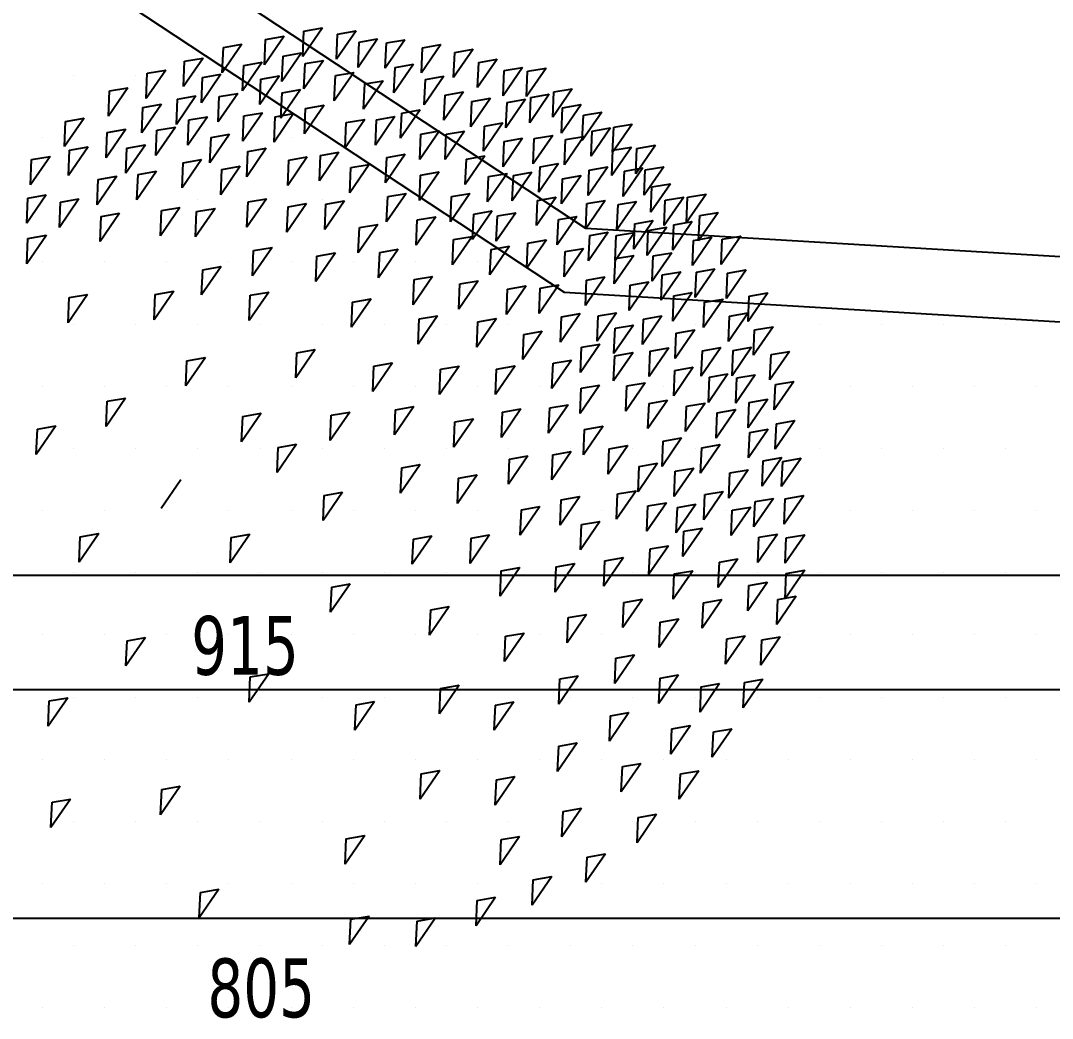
# Model space of a CAD drawing. Header units: millimetres. Extents: x 43168.9 to 43194.6, y -25545.1 to -25543.4.
# Drawn here: x 43171.6236 to 43171.6869, y -25543.7591 to -25543.6979 of the extents above; entities that cross this region are included whole.
import ezdxf

# ---------------------------------------------------------------- set-up
doc = ezdxf.new("R2010")
doc.units = ezdxf.units.MM
doc.header["$LTSCALE"] = 200
doc.layers.add('agac_sgh', color=7, linetype='Continuous', true_color=0x244700)
doc.layers.add('cim_sgh', color=7, linetype='Continuous', true_color=0x248f00)
for name, color, linetype in [('olcuaks_sgh', 41, 'Continuous'), ('olcudis_sgh', 185, 'Continuous'), ('vaziyet-01_sgh', 33, 'Continuous')]:
    doc.layers.add(name, color=color, linetype=linetype)
doc.styles.add('dim', font='VERDANA.TTF', dxfattribs={"width": 0.7})

msp = doc.modelspace()

# ---------------------------------------------------------------- linework, layer by layer
at = {"layer": 'agac_sgh', "color": 0}
for p, q in [((43171.642145, -25543.69837), (43171.640946, -25543.700115)), ((43171.640946, -25543.700115), (43171.641014, -25543.698566)), ((43171.641014, -25543.698566), (43171.642145, -25543.69837)), ((43171.644208, -25543.698544), (43171.643009, -25543.700289)), ((43171.643009, -25543.700289), (43171.643076, -25543.69874)), ((43171.643076, -25543.69874), (43171.644208, -25543.698544)), ((43171.637203, -25543.69937), (43171.636004, -25543.701116)), ((43171.636071, -25543.699566), (43171.637203, -25543.69937)), ((43171.639794, -25543.698873), (43171.638595, -25543.700619)), ((43171.638595, -25543.700619), (43171.638662, -25543.699069)), ((43171.638662, -25543.699069), (43171.639794, -25543.698873)), ((43171.645529, -25543.69904), (43171.644329, -25543.700785)), ((43171.644329, -25543.700785), (43171.644397, -25543.699236)), ((43171.644397, -25543.699236), (43171.645529, -25543.69904)), ((43171.647201, -25543.699088), (43171.646002, -25543.700834)), ((43171.646002, -25543.700834), (43171.646069, -25543.699284)), ((43171.646069, -25543.699284), (43171.647201, -25543.699088)), ((43171.649415, -25543.699381), (43171.648216, -25543.701127)), ((43171.648283, -25543.699577), (43171.649415, -25543.699381)), ((43171.636004, -25543.701116), (43171.636071, -25543.699566)), ((43171.640863, -25543.699896), (43171.639664, -25543.701641)), ((43171.639731, -25543.700092), (43171.640863, -25543.699896)), ((43171.648216, -25543.701127), (43171.648283, -25543.699577)), ((43171.651389, -25543.699667), (43171.65019, -25543.701413)), ((43171.65019, -25543.701413), (43171.650257, -25543.699863)), ((43171.650257, -25543.699863), (43171.651389, -25543.699667)), ((43171.634826, -25543.700217), (43171.633627, -25543.701962)), ((43171.633627, -25543.701962), (43171.633694, -25543.700413)), ((43171.633694, -25543.700413), (43171.634826, -25543.700217)), ((43171.638452, -25543.700474), (43171.637253, -25543.70222)), ((43171.637253, -25543.70222), (43171.63732, -25543.70067)), ((43171.63732, -25543.70067), (43171.638452, -25543.700474)), ((43171.639664, -25543.701641), (43171.639731, -25543.700092)), ((43171.642213, -25543.700355), (43171.641013, -25543.7021)), ((43171.641013, -25543.7021), (43171.641081, -25543.700551)), ((43171.641081, -25543.700551), (43171.642213, -25543.700355)), ((43171.647729, -25543.700591), (43171.64653, -25543.702336)), ((43171.646598, -25543.700787), (43171.647729, -25543.700591)), ((43171.652861, -25543.700282), (43171.651662, -25543.702027)), ((43171.651662, -25543.702027), (43171.651729, -25543.700478)), ((43171.651729, -25543.700478), (43171.652861, -25543.700282)), ((43171.632537, -25543.700951), (43171.631338, -25543.702697)), ((43171.631338, -25543.702697), (43171.631405, -25543.701147)), ((43171.631405, -25543.701147), (43171.632537, -25543.700951)), ((43171.635924, -25543.701202), (43171.634725, -25543.702947)), ((43171.634792, -25543.701398), (43171.635924, -25543.701202)), ((43171.644074, -25543.701095), (43171.642875, -25543.70284)), ((43171.642875, -25543.70284), (43171.642942, -25543.701291)), ((43171.642942, -25543.701291), (43171.644074, -25543.701095)), ((43171.64653, -25543.702336), (43171.646598, -25543.700787)), ((43171.65442, -25543.700785), (43171.653221, -25543.70253)), ((43171.653221, -25543.70253), (43171.653288, -25543.700981)), ((43171.653288, -25543.700981), (43171.65442, -25543.700785)), ((43171.655854, -25543.700826), (43171.654655, -25543.702572)), ((43171.654655, -25543.702572), (43171.654722, -25543.701022)), ((43171.654722, -25543.701022), (43171.655854, -25543.700826)), ((43171.634725, -25543.702947), (43171.634792, -25543.701398)), ((43171.639509, -25543.701306), (43171.638309, -25543.703051)), ((43171.638309, -25543.703051), (43171.638377, -25543.701502)), ((43171.638377, -25543.701502), (43171.639509, -25543.701306)), ((43171.645872, -25543.701605), (43171.644673, -25543.70335)), ((43171.644673, -25543.70335), (43171.64474, -25543.701801)), ((43171.64474, -25543.701801), (43171.645872, -25543.701605)), ((43171.649591, -25543.701331), (43171.648392, -25543.703077)), ((43171.648392, -25543.703077), (43171.648459, -25543.701527)), ((43171.648459, -25543.701527), (43171.649591, -25543.701331)), ((43171.630223, -25543.702028), (43171.629024, -25543.703773)), ((43171.629024, -25543.703773), (43171.629091, -25543.702224)), ((43171.629091, -25543.702224), (43171.630223, -25543.702028)), ((43171.63439, -25543.70253), (43171.633191, -25543.704276)), ((43171.633258, -25543.702726), (43171.63439, -25543.70253)), ((43171.636956, -25543.702376), (43171.635756, -25543.704121)), ((43171.635824, -25543.702572), (43171.636956, -25543.702376)), ((43171.640804, -25543.702144), (43171.639605, -25543.70389)), ((43171.639605, -25543.70389), (43171.639672, -25543.70234)), ((43171.639672, -25543.70234), (43171.640804, -25543.702144)), ((43171.650798, -25543.702281), (43171.649599, -25543.704027)), ((43171.649599, -25543.704027), (43171.649666, -25543.702477)), ((43171.649666, -25543.702477), (43171.650798, -25543.702281)), ((43171.656055, -25543.702434), (43171.654856, -25543.704179)), ((43171.654923, -25543.70263), (43171.656055, -25543.702434)), ((43171.657464, -25543.702093), (43171.656265, -25543.703839)), ((43171.656265, -25543.703839), (43171.656332, -25543.702289)), ((43171.656332, -25543.702289), (43171.657464, -25543.702093)), ((43171.632277, -25543.703041), (43171.631078, -25543.704786)), ((43171.631145, -25543.703237), (43171.632277, -25543.703041)), ((43171.633191, -25543.704276), (43171.633258, -25543.702726)), ((43171.635756, -25543.704121), (43171.635824, -25543.702572)), ((43171.64225, -25543.703101), (43171.641051, -25543.704847)), ((43171.641118, -25543.703297), (43171.64225, -25543.703101)), ((43171.652446, -25543.702672), (43171.651247, -25543.704418)), ((43171.651247, -25543.704418), (43171.651314, -25543.702868)), ((43171.651314, -25543.702868), (43171.652446, -25543.702672)), ((43171.654596, -25543.702735), (43171.653397, -25543.70448)), ((43171.653397, -25543.70448), (43171.653464, -25543.702931)), ((43171.653464, -25543.702931), (43171.654596, -25543.702735)), ((43171.654856, -25543.704179), (43171.654923, -25543.70263)), ((43171.658005, -25543.703062), (43171.656806, -25543.704808)), ((43171.656873, -25543.703258), (43171.658005, -25543.703062)), ((43171.631078, -25543.704786), (43171.631145, -25543.703237)), ((43171.635094, -25543.703809), (43171.633895, -25543.705555)), ((43171.633962, -25543.704005), (43171.635094, -25543.703809)), ((43171.638465, -25543.703564), (43171.637266, -25543.705309)), ((43171.637266, -25543.705309), (43171.637333, -25543.70376)), ((43171.637333, -25543.70376), (43171.638465, -25543.703564)), ((43171.640376, -25543.703619), (43171.639177, -25543.705364)), ((43171.639177, -25543.705364), (43171.639245, -25543.703815)), ((43171.639245, -25543.703815), (43171.640376, -25543.703619)), ((43171.641051, -25543.704847), (43171.641118, -25543.703297)), ((43171.646589, -25543.703799), (43171.64539, -25543.705545)), ((43171.645457, -25543.703995), (43171.646589, -25543.703799)), ((43171.648136, -25543.703386), (43171.646937, -25543.705132)), ((43171.646937, -25543.705132), (43171.647004, -25543.703582)), ((43171.647004, -25543.703582), (43171.648136, -25543.703386)), ((43171.656806, -25543.704808), (43171.656873, -25543.703258)), ((43171.659275, -25543.703519), (43171.658076, -25543.705264)), ((43171.658076, -25543.705264), (43171.658143, -25543.703715)), ((43171.658143, -25543.703715), (43171.659275, -25543.703519)), ((43171.627531, -25543.703895), (43171.626332, -25543.70564)), ((43171.626332, -25543.70564), (43171.6264, -25543.704091)), ((43171.6264, -25543.704091), (43171.627531, -25543.703895)), ((43171.633132, -25543.704439), (43171.631933, -25543.706184)), ((43171.632, -25543.704635), (43171.633132, -25543.704439)), ((43171.633895, -25543.705555), (43171.633962, -25543.704005)), ((43171.64474, -25543.703974), (43171.643541, -25543.70572)), ((43171.643541, -25543.70572), (43171.643609, -25543.70417)), ((43171.643609, -25543.70417), (43171.64474, -25543.703974)), ((43171.64539, -25543.705545), (43171.645457, -25543.703995)), ((43171.653213, -25543.704182), (43171.652014, -25543.705927)), ((43171.652014, -25543.705927), (43171.652081, -25543.704378)), ((43171.652081, -25543.704378), (43171.653213, -25543.704182)), ((43171.661136, -25543.704259), (43171.659937, -25543.706005)), ((43171.659937, -25543.706005), (43171.660004, -25543.704455)), ((43171.660004, -25543.704455), (43171.661136, -25543.704259)), ((43171.630089, -25543.704579), (43171.62889, -25543.706325)), ((43171.62889, -25543.706325), (43171.628957, -25543.704775)), ((43171.628957, -25543.704775), (43171.630089, -25543.704579)), ((43171.631933, -25543.706184), (43171.632, -25543.704635)), ((43171.636453, -25543.704878), (43171.635253, -25543.706624)), ((43171.635253, -25543.706624), (43171.635321, -25543.705074)), ((43171.635321, -25543.705074), (43171.636453, -25543.704878)), ((43171.649318, -25543.704679), (43171.648119, -25543.706425)), ((43171.648119, -25543.706425), (43171.648186, -25543.704875)), ((43171.648186, -25543.704875), (43171.649318, -25543.704679)), ((43171.650861, -25543.704686), (43171.649662, -25543.706431)), ((43171.649662, -25543.706431), (43171.649729, -25543.704882)), ((43171.649729, -25543.704882), (43171.650861, -25543.704686)), ((43171.656269, -25543.704957), (43171.65507, -25543.706702)), ((43171.655137, -25543.705153), (43171.656269, -25543.704957)), ((43171.658181, -25543.705012), (43171.656982, -25543.706758)), ((43171.657049, -25543.705208), (43171.658181, -25543.705012)), ((43171.659816, -25543.704488), (43171.658617, -25543.706233)), ((43171.658617, -25543.706233), (43171.658684, -25543.704684)), ((43171.658684, -25543.704684), (43171.659816, -25543.704488)), ((43171.627775, -25543.705656), (43171.626576, -25543.707402)), ((43171.626643, -25543.705852), (43171.627775, -25543.705656)), ((43171.631296, -25543.70553), (43171.630097, -25543.707275)), ((43171.630097, -25543.707275), (43171.630164, -25543.705726)), ((43171.630164, -25543.705726), (43171.631296, -25543.70553)), ((43171.65442, -25543.705132), (43171.653221, -25543.706878)), ((43171.653221, -25543.706878), (43171.653288, -25543.705328)), ((43171.653288, -25543.705328), (43171.65442, -25543.705132)), ((43171.65507, -25543.706702), (43171.655137, -25543.705153)), ((43171.656982, -25543.706758), (43171.657049, -25543.705208)), ((43171.661086, -25543.705669), (43171.659887, -25543.707414)), ((43171.659954, -25543.705865), (43171.661086, -25543.705669)), ((43171.662557, -25543.705559), (43171.661358, -25543.707304)), ((43171.661426, -25543.705755), (43171.662557, -25543.705559)), ((43171.625444, -25543.706237), (43171.624245, -25543.707982)), ((43171.624312, -25543.706433), (43171.625444, -25543.706237)), ((43171.626576, -25543.707402), (43171.626643, -25543.705852)), ((43171.638704, -25543.705744), (43171.637505, -25543.70749)), ((43171.637505, -25543.70749), (43171.637572, -25543.70594)), ((43171.637572, -25543.70594), (43171.638704, -25543.705744)), ((43171.641219, -25543.706275), (43171.64002, -25543.70802)), ((43171.640087, -25543.706471), (43171.641219, -25543.706275)), ((43171.643156, -25543.705988), (43171.641957, -25543.707733)), ((43171.641957, -25543.707733), (43171.642024, -25543.706184)), ((43171.642024, -25543.706184), (43171.643156, -25543.705988)), ((43171.647218, -25543.706106), (43171.646019, -25543.707851)), ((43171.646019, -25543.707851), (43171.646086, -25543.706302)), ((43171.646086, -25543.706302), (43171.647218, -25543.706106)), ((43171.652106, -25543.706209), (43171.650907, -25543.707955)), ((43171.650974, -25543.706405), (43171.652106, -25543.706209)), ((43171.659887, -25543.707414), (43171.659954, -25543.705865)), ((43171.661358, -25543.707304), (43171.661426, -25543.705755)), ((43171.624245, -25543.707982), (43171.624312, -25543.706433)), ((43171.634742, -25543.70643), (43171.633543, -25543.708176)), ((43171.633543, -25543.708176), (43171.63361, -25543.706626)), ((43171.63361, -25543.706626), (43171.634742, -25543.70643)), ((43171.637107, -25543.706842), (43171.635907, -25543.708587)), ((43171.635975, -25543.707038), (43171.637107, -25543.706842)), ((43171.64002, -25543.70802), (43171.640087, -25543.706471)), ((43171.645017, -25543.706728), (43171.643818, -25543.708474)), ((43171.643818, -25543.708474), (43171.643885, -25543.706924)), ((43171.643885, -25543.706924), (43171.645017, -25543.706728)), ((43171.650907, -25543.707955), (43171.650974, -25543.706405)), ((43171.656621, -25543.706683), (43171.655422, -25543.708429)), ((43171.655422, -25543.708429), (43171.655489, -25543.706879)), ((43171.655489, -25543.706879), (43171.656621, -25543.706683)), ((43171.65964, -25543.706885), (43171.658441, -25543.708631)), ((43171.658508, -25543.707081), (43171.65964, -25543.706885)), ((43171.66179, -25543.706948), (43171.660591, -25543.708693)), ((43171.660658, -25543.707144), (43171.66179, -25543.706948)), ((43171.663073, -25543.70687), (43171.661874, -25543.708616)), ((43171.661941, -25543.707066), (43171.663073, -25543.70687)), ((43171.629531, -25543.707461), (43171.628332, -25543.709207)), ((43171.628399, -25543.707657), (43171.629531, -25543.707461)), ((43171.631975, -25543.707151), (43171.630776, -25543.708896)), ((43171.630776, -25543.708896), (43171.630843, -25543.707347)), ((43171.630843, -25543.707347), (43171.631975, -25543.707151)), ((43171.635907, -25543.708587), (43171.635975, -25543.707038)), ((43171.649293, -25543.707195), (43171.648094, -25543.708941)), ((43171.648094, -25543.708941), (43171.648161, -25543.707391)), ((43171.648161, -25543.707391), (43171.649293, -25543.707195)), ((43171.653465, -25543.707278), (43171.652265, -25543.709024)), ((43171.652265, -25543.709024), (43171.652333, -25543.707474)), ((43171.652333, -25543.707474), (43171.653465, -25543.707278)), ((43171.654986, -25543.707208), (43171.653787, -25543.708953)), ((43171.653787, -25543.708953), (43171.653854, -25543.707404)), ((43171.653854, -25543.707404), (43171.654986, -25543.707208)), ((43171.658005, -25543.70741), (43171.656806, -25543.709155)), ((43171.656806, -25543.709155), (43171.656873, -25543.707606)), ((43171.656873, -25543.707606), (43171.658005, -25543.70741)), ((43171.658441, -25543.708631), (43171.658508, -25543.707081)), ((43171.660591, -25543.708693), (43171.660658, -25543.707144)), ((43171.661874, -25543.708616), (43171.661941, -25543.707066)), ((43171.628332, -25543.709207), (43171.628399, -25543.707657)), ((43171.663476, -25543.707912), (43171.662276, -25543.709657)), ((43171.662276, -25543.709657), (43171.662344, -25543.708108)), ((43171.662344, -25543.708108), (43171.663476, -25543.707912)), ((43171.625217, -25543.708595), (43171.624018, -25543.71034)), ((43171.624018, -25543.71034), (43171.624086, -25543.708791)), ((43171.624086, -25543.708791), (43171.625217, -25543.708595)), ((43171.627221, -25543.708844), (43171.626022, -25543.710589)), ((43171.626089, -25543.70904), (43171.627221, -25543.708844)), ((43171.638716, -25543.708834), (43171.637517, -25543.710579)), ((43171.637584, -25543.70903), (43171.638716, -25543.708834)), ((43171.647281, -25543.70851), (43171.646082, -25543.710255)), ((43171.646082, -25543.710255), (43171.646149, -25543.708706)), ((43171.646149, -25543.708706), (43171.647281, -25543.70851)), ((43171.651192, -25543.708509), (43171.649993, -25543.710254)), ((43171.649993, -25543.710254), (43171.65006, -25543.708705)), ((43171.65006, -25543.708705), (43171.651192, -25543.708509)), ((43171.65647, -25543.708738), (43171.655271, -25543.710484)), ((43171.655338, -25543.708934), (43171.65647, -25543.708738)), ((43171.664293, -25543.708736), (43171.663094, -25543.710482)), ((43171.663161, -25543.708932), (43171.664293, -25543.708736)), ((43171.665664, -25543.708547), (43171.664465, -25543.710293)), ((43171.664465, -25543.710293), (43171.664532, -25543.708743)), ((43171.664532, -25543.708743), (43171.665664, -25543.708547)), ((43171.626022, -25543.710589), (43171.626089, -25543.70904)), ((43171.633409, -25543.709366), (43171.63221, -25543.711112)), ((43171.632277, -25543.709562), (43171.633409, -25543.709366)), ((43171.63556, -25543.709429), (43171.634361, -25543.711174)), ((43171.634428, -25543.709625), (43171.63556, -25543.709429)), ((43171.637517, -25543.710579), (43171.637584, -25543.70903)), ((43171.641169, -25543.709134), (43171.63997, -25543.710879)), ((43171.63997, -25543.710879), (43171.640037, -25543.70933)), ((43171.640037, -25543.70933), (43171.641169, -25543.709134)), ((43171.643495, -25543.708972), (43171.642296, -25543.710718)), ((43171.642296, -25543.710718), (43171.642364, -25543.709168)), ((43171.642364, -25543.709168), (43171.643495, -25543.708972)), ((43171.655271, -25543.710484), (43171.655338, -25543.708934)), ((43171.659489, -25543.70894), (43171.65829, -25543.710686)), ((43171.65829, -25543.710686), (43171.658357, -25543.709136)), ((43171.658357, -25543.709136), (43171.659489, -25543.70894)), ((43171.6614, -25543.708996), (43171.660201, -25543.710741)), ((43171.660201, -25543.710741), (43171.660269, -25543.709192)), ((43171.660269, -25543.709192), (43171.6614, -25543.708996)), ((43171.663094, -25543.710482), (43171.663161, -25543.708932)), ((43171.629712, -25543.709717), (43171.628512, -25543.711462)), ((43171.628512, -25543.711462), (43171.62858, -25543.709913)), ((43171.62858, -25543.709913), (43171.629712, -25543.709717)), ((43171.63221, -25543.711112), (43171.632277, -25543.709562)), ((43171.634361, -25543.711174), (43171.634428, -25543.709625)), ((43171.649092, -25543.709935), (43171.647893, -25543.711681)), ((43171.647893, -25543.711681), (43171.64796, -25543.710131)), ((43171.64796, -25543.710131), (43171.649092, -25543.709935)), ((43171.652551, -25543.709578), (43171.651352, -25543.711323)), ((43171.651352, -25543.711323), (43171.651419, -25543.709774)), ((43171.651419, -25543.709774), (43171.652551, -25543.709578)), ((43171.654005, -25543.709696), (43171.652806, -25543.711442)), ((43171.652806, -25543.711442), (43171.652873, -25543.709892)), ((43171.652873, -25543.709892), (43171.654005, -25543.709696)), ((43171.657741, -25543.709919), (43171.656542, -25543.711665)), ((43171.656542, -25543.711665), (43171.656609, -25543.710115)), ((43171.656609, -25543.710115), (43171.657741, -25543.709919)), ((43171.666406, -25543.709675), (43171.665207, -25543.71142)), ((43171.665207, -25543.71142), (43171.665274, -25543.709871)), ((43171.665274, -25543.709871), (43171.666406, -25543.709675)), ((43171.645546, -25543.710405), (43171.644346, -25543.71215)), ((43171.644346, -25543.71215), (43171.644414, -25543.710601)), ((43171.644414, -25543.710601), (43171.645546, -25543.710405)), ((43171.662432, -25543.71017), (43171.661233, -25543.711915)), ((43171.661233, -25543.711915), (43171.6613, -25543.710366)), ((43171.6613, -25543.710366), (43171.662432, -25543.71017)), ((43171.663253, -25543.710575), (43171.662054, -25543.71232)), ((43171.662054, -25543.71232), (43171.662121, -25543.710771)), ((43171.662121, -25543.710771), (43171.663253, -25543.710575)), ((43171.664821, -25543.710239), (43171.663622, -25543.711984)), ((43171.663622, -25543.711984), (43171.663689, -25543.710435)), ((43171.663689, -25543.710435), (43171.664821, -25543.710239)), ((43171.625222, -25543.711074), (43171.624023, -25543.712819)), ((43171.624023, -25543.712819), (43171.62409, -25543.71127)), ((43171.62409, -25543.71127), (43171.625222, -25543.711074)), ((43171.651318, -25543.711144), (43171.650119, -25543.712889)), ((43171.650119, -25543.712889), (43171.650186, -25543.71134)), ((43171.650186, -25543.71134), (43171.651318, -25543.711144)), ((43171.655879, -25543.711352), (43171.65468, -25543.713098)), ((43171.654747, -25543.711548), (43171.655879, -25543.711352)), ((43171.659665, -25543.71089), (43171.658466, -25543.712636)), ((43171.658466, -25543.712636), (43171.658533, -25543.711086)), ((43171.658533, -25543.711086), (43171.659665, -25543.71089)), ((43171.661287, -25543.710899), (43171.660088, -25543.712644)), ((43171.660088, -25543.712644), (43171.660155, -25543.711095)), ((43171.660155, -25543.711095), (43171.661287, -25543.710899)), ((43171.666029, -25543.711189), (43171.66483, -25543.712934)), ((43171.66483, -25543.712934), (43171.664897, -25543.711385)), ((43171.664897, -25543.711385), (43171.666029, -25543.711189)), ((43171.667789, -25543.711126), (43171.66659, -25543.712871)), ((43171.66659, -25543.712871), (43171.666657, -25543.711322)), ((43171.666657, -25543.711322), (43171.667789, -25543.711126)), ((43171.639056, -25543.711818), (43171.637857, -25543.713563)), ((43171.637857, -25543.713563), (43171.637924, -25543.712014)), ((43171.637924, -25543.712014), (43171.639056, -25543.711818)), ((43171.646791, -25543.711928), (43171.645592, -25543.713673)), ((43171.645659, -25543.712124), (43171.646791, -25543.711928)), ((43171.653616, -25543.711744), (43171.652416, -25543.71349)), ((43171.652416, -25543.71349), (43171.652484, -25543.71194)), ((43171.652484, -25543.71194), (43171.653616, -25543.711744)), ((43171.65468, -25543.713098), (43171.654747, -25543.711548)), ((43171.658156, -25543.711876), (43171.656957, -25543.713621)), ((43171.657024, -25543.712072), (43171.658156, -25543.711876)), ((43171.642942, -25543.71216), (43171.641743, -25543.713905)), ((43171.641743, -25543.713905), (43171.64181, -25543.712356)), ((43171.64181, -25543.712356), (43171.642942, -25543.71216)), ((43171.645592, -25543.713673), (43171.645659, -25543.712124)), ((43171.656957, -25543.713621), (43171.657024, -25543.712072)), ((43171.661237, -25543.712309), (43171.660038, -25543.714054)), ((43171.660038, -25543.714054), (43171.660105, -25543.712505)), ((43171.660105, -25543.712505), (43171.661237, -25543.712309)), ((43171.663564, -25543.712147), (43171.662365, -25543.713893)), ((43171.662365, -25543.713893), (43171.662432, -25543.712343)), ((43171.662432, -25543.712343), (43171.663564, -25543.712147)), ((43171.635937, -25543.712986), (43171.634738, -25543.714732)), ((43171.634738, -25543.714732), (43171.634805, -25543.713182)), ((43171.634805, -25543.713182), (43171.635937, -25543.712986)), ((43171.664117, -25543.713307), (43171.662918, -25543.715053)), ((43171.662985, -25543.713503), (43171.664117, -25543.713307)), ((43171.666205, -25543.713139), (43171.665006, -25543.714884)), ((43171.665073, -25543.713335), (43171.666205, -25543.713139)), ((43171.668116, -25543.713195), (43171.666917, -25543.71494)), ((43171.666985, -25543.713391), (43171.668116, -25543.713195)), ((43171.648904, -25543.713591), (43171.647704, -25543.715336)), ((43171.647704, -25543.715336), (43171.647772, -25543.713787)), ((43171.647772, -25543.713787), (43171.648904, -25543.713591)), ((43171.651704, -25543.713863), (43171.650505, -25543.715608)), ((43171.650572, -25543.714059), (43171.651704, -25543.713863)), ((43171.659464, -25543.71363), (43171.658265, -25543.715375)), ((43171.658265, -25543.715375), (43171.658332, -25543.713826)), ((43171.658332, -25543.713826), (43171.659464, -25543.71363)), ((43171.662155, -25543.713937), (43171.660956, -25543.715682)), ((43171.661023, -25543.714133), (43171.662155, -25543.713937)), ((43171.662918, -25543.715053), (43171.662985, -25543.713503)), ((43171.665006, -25543.714884), (43171.665073, -25543.713335)), ((43171.666917, -25543.71494), (43171.666985, -25543.713391)), ((43171.633032, -25543.714504), (43171.631833, -25543.716249)), ((43171.6319, -25543.7147), (43171.633032, -25543.714504)), ((43171.638855, -25543.714558), (43171.637656, -25543.716303)), ((43171.637723, -25543.714754), (43171.638855, -25543.714558)), ((43171.650505, -25543.715608), (43171.650572, -25543.714059)), ((43171.654634, -25543.714177), (43171.653435, -25543.715922)), ((43171.653435, -25543.715922), (43171.653502, -25543.714373)), ((43171.653502, -25543.714373), (43171.654634, -25543.714177)), ((43171.656634, -25543.71412), (43171.655435, -25543.715865)), ((43171.655435, -25543.715865), (43171.655502, -25543.714316)), ((43171.655502, -25543.714316), (43171.656634, -25543.71412)), ((43171.660956, -25543.715682), (43171.661023, -25543.714133)), ((43171.664821, -25543.714586), (43171.663622, -25543.716332)), ((43171.663689, -25543.714782), (43171.664821, -25543.714586)), ((43171.62775, -25543.714694), (43171.626551, -25543.716439)), ((43171.626551, -25543.716439), (43171.626618, -25543.71489)), ((43171.626618, -25543.71489), (43171.62775, -25543.714694)), ((43171.631833, -25543.716249), (43171.6319, -25543.7147)), ((43171.637656, -25543.716303), (43171.637723, -25543.714754)), ((43171.645131, -25543.714969), (43171.643931, -25543.716714)), ((43171.643931, -25543.716714), (43171.643999, -25543.715165)), ((43171.643999, -25543.715165), (43171.645131, -25543.714969)), ((43171.663622, -25543.716332), (43171.663689, -25543.714782)), ((43171.666708, -25543.714984), (43171.665509, -25543.71673)), ((43171.665509, -25543.71673), (43171.665576, -25543.71518)), ((43171.665576, -25543.71518), (43171.666708, -25543.714984)), ((43171.66945, -25543.714606), (43171.66825, -25543.716351)), ((43171.66825, -25543.716351), (43171.668318, -25543.714802)), ((43171.668318, -25543.714802), (43171.66945, -25543.714606)), ((43171.660181, -25543.715825), (43171.658982, -25543.71757)), ((43171.659049, -25543.716021), (43171.660181, -25543.715825)), ((43171.668242, -25543.71583), (43171.667043, -25543.717575)), ((43171.66711, -25543.716026), (43171.668242, -25543.71583)), ((43171.649205, -25543.716002), (43171.648006, -25543.717748)), ((43171.648006, -25543.717748), (43171.648074, -25543.716198)), ((43171.648074, -25543.716198), (43171.649205, -25543.716002)), ((43171.652811, -25543.716183), (43171.651612, -25543.717928)), ((43171.651612, -25543.717928), (43171.651679, -25543.716379)), ((43171.651679, -25543.716379), (43171.652811, -25543.716183)), ((43171.657942, -25543.715874), (43171.656743, -25543.717619)), ((43171.656743, -25543.717619), (43171.65681, -25543.71607)), ((43171.65681, -25543.71607), (43171.657942, -25543.715874)), ((43171.658982, -25543.71757), (43171.659049, -25543.716021)), ((43171.66296, -25543.71602), (43171.661761, -25543.717765)), ((43171.661761, -25543.717765), (43171.661828, -25543.716216)), ((43171.661828, -25543.716216), (43171.66296, -25543.71602)), ((43171.667043, -25543.717575), (43171.66711, -25543.716026)), ((43171.655628, -25543.716951), (43171.654429, -25543.718696)), ((43171.654496, -25543.717147), (43171.655628, -25543.716951)), ((43171.661216, -25543.716579), (43171.660017, -25543.718325)), ((43171.660017, -25543.718325), (43171.660084, -25543.716775)), ((43171.660084, -25543.716775), (43171.661216, -25543.716579)), ((43171.664972, -25543.716879), (43171.663773, -25543.718624)), ((43171.663773, -25543.718624), (43171.66384, -25543.717075)), ((43171.66384, -25543.717075), (43171.664972, -25543.716879)), ((43171.669777, -25543.716675), (43171.668577, -25543.71842)), ((43171.668577, -25543.71842), (43171.668645, -25543.716871)), ((43171.668645, -25543.716871), (43171.669777, -25543.716675)), ((43171.654429, -25543.718696), (43171.654496, -25543.717147)), ((43171.659162, -25543.71774), (43171.657963, -25543.719485)), ((43171.65803, -25543.717936), (43171.659162, -25543.71774)), ((43171.64171, -25543.718073), (43171.640511, -25543.719818)), ((43171.640511, -25543.719818), (43171.640578, -25543.718269)), ((43171.640578, -25543.718269), (43171.64171, -25543.718073)), ((43171.657963, -25543.719485), (43171.65803, -25543.717936)), ((43171.661199, -25543.718257), (43171.66, -25543.720002)), ((43171.660067, -25543.718453), (43171.661199, -25543.718257)), ((43171.663375, -25543.717977), (43171.662176, -25543.719722)), ((43171.662176, -25543.719722), (43171.662243, -25543.718173)), ((43171.662243, -25543.718173), (43171.663375, -25543.717977)), ((43171.66657, -25543.717955), (43171.66537, -25543.7197)), ((43171.66537, -25543.7197), (43171.665438, -25543.718151)), ((43171.665438, -25543.718151), (43171.66657, -25543.717955)), ((43171.66846, -25543.717933), (43171.667261, -25543.719679)), ((43171.667261, -25543.719679), (43171.667328, -25543.718129)), ((43171.667328, -25543.718129), (43171.66846, -25543.717933)), ((43171.670783, -25543.718191), (43171.669584, -25543.719937)), ((43171.669651, -25543.718387), (43171.670783, -25543.718191)), ((43171.634969, -25543.718564), (43171.63377, -25543.720309)), ((43171.63377, -25543.720309), (43171.633837, -25543.71876)), ((43171.633837, -25543.71876), (43171.634969, -25543.718564)), ((43171.646439, -25543.718897), (43171.64524, -25543.720642)), ((43171.645307, -25543.719093), (43171.646439, -25543.718897)), ((43171.657414, -25543.718719), (43171.656215, -25543.720464)), ((43171.656215, -25543.720464), (43171.656282, -25543.718915)), ((43171.656282, -25543.718915), (43171.657414, -25543.718719)), ((43171.66, -25543.720002), (43171.660067, -25543.718453)), ((43171.669584, -25543.719937), (43171.669651, -25543.718387)), ((43171.64524, -25543.720642), (43171.645307, -25543.719093)), ((43171.650522, -25543.719091), (43171.649323, -25543.720837)), ((43171.649323, -25543.720837), (43171.64939, -25543.719287)), ((43171.64939, -25543.719287), (43171.650522, -25543.719091)), ((43171.653955, -25543.719076), (43171.652756, -25543.720822)), ((43171.652756, -25543.720822), (43171.652823, -25543.719272)), ((43171.652823, -25543.719272), (43171.653955, -25543.719076)), ((43171.664884, -25543.719164), (43171.663685, -25543.72091)), ((43171.663685, -25543.72091), (43171.663752, -25543.71936)), ((43171.663752, -25543.71936), (43171.664884, -25543.719164)), ((43171.66701, -25543.719569), (43171.665811, -25543.721315)), ((43171.665878, -25543.719765), (43171.66701, -25543.719569)), ((43171.668682, -25543.719618), (43171.667483, -25543.721363)), ((43171.667551, -25543.719814), (43171.668682, -25543.719618)), ((43171.659137, -25543.720256), (43171.657938, -25543.722002)), ((43171.658005, -25543.720452), (43171.659137, -25543.720256)), ((43171.661941, -25543.720109), (43171.660742, -25543.721854)), ((43171.66081, -25543.720305), (43171.661941, -25543.720109)), ((43171.665811, -25543.721315), (43171.665878, -25543.719765)), ((43171.667483, -25543.721363), (43171.667551, -25543.719814)), ((43171.671047, -25543.720029), (43171.669848, -25543.721775)), ((43171.669848, -25543.721775), (43171.669915, -25543.720225)), ((43171.669915, -25543.720225), (43171.671047, -25543.720029)), ((43171.657938, -25543.722002), (43171.658005, -25543.720452)), ((43171.660742, -25543.721854), (43171.66081, -25543.720305)), ((43171.630076, -25543.721053), (43171.628877, -25543.722799)), ((43171.628877, -25543.722799), (43171.628945, -25543.721249)), ((43171.628945, -25543.721249), (43171.630076, -25543.721053)), ((43171.657213, -25543.721459), (43171.656014, -25543.723204)), ((43171.656081, -25543.721655), (43171.657213, -25543.721459)), ((43171.6633, -25543.721178), (43171.662101, -25543.722923)), ((43171.662101, -25543.722923), (43171.662168, -25543.721374)), ((43171.662168, -25543.721374), (43171.6633, -25543.721178)), ((43171.665601, -25543.721359), (43171.664402, -25543.723104)), ((43171.664469, -25543.721555), (43171.665601, -25543.721359)), ((43171.66945, -25543.721127), (43171.668251, -25543.722873)), ((43171.668251, -25543.722873), (43171.668318, -25543.721323)), ((43171.668318, -25543.721323), (43171.66945, -25543.721127)), ((43171.63839, -25543.721981), (43171.637191, -25543.723726)), ((43171.637191, -25543.723726), (43171.637258, -25543.722177)), ((43171.637258, -25543.722177), (43171.63839, -25543.721981)), ((43171.643823, -25543.72191), (43171.642624, -25543.723655)), ((43171.642624, -25543.723655), (43171.642691, -25543.722106)), ((43171.642691, -25543.722106), (43171.643823, -25543.72191)), ((43171.647759, -25543.721566), (43171.64656, -25543.723312)), ((43171.64656, -25543.723312), (43171.646627, -25543.721762)), ((43171.646627, -25543.721762), (43171.647759, -25543.721566)), ((43171.65432, -25543.721718), (43171.653121, -25543.723464)), ((43171.653121, -25543.723464), (43171.653188, -25543.721914)), ((43171.653188, -25543.721914), (43171.65432, -25543.721718)), ((43171.656014, -25543.723204), (43171.656081, -25543.721655)), ((43171.664402, -25543.723104), (43171.664469, -25543.721555)), ((43171.667488, -25543.721757), (43171.666289, -25543.723502)), ((43171.666289, -25543.723502), (43171.666356, -25543.721953)), ((43171.666356, -25543.721953), (43171.667488, -25543.721757)), ((43171.6258, -25543.72276), (43171.624601, -25543.724505)), ((43171.624669, -25543.722956), (43171.6258, -25543.72276)), ((43171.651402, -25543.72232), (43171.650203, -25543.724065)), ((43171.650203, -25543.724065), (43171.65027, -25543.722516)), ((43171.65027, -25543.722516), (43171.651402, -25543.72232)), ((43171.659351, -25543.722779), (43171.658152, -25543.724525)), ((43171.658219, -25543.722975), (43171.659351, -25543.722779)), ((43171.67111, -25543.722434), (43171.669911, -25543.724179)), ((43171.669911, -25543.724179), (43171.669978, -25543.72263)), ((43171.669978, -25543.72263), (43171.67111, -25543.722434)), ((43171.624601, -25543.724505), (43171.624669, -25543.722956)), ((43171.658152, -25543.724525), (43171.658219, -25543.722975)), ((43171.669475, -25543.722958), (43171.668276, -25543.724704)), ((43171.668276, -25543.724704), (43171.668343, -25543.723154)), ((43171.668343, -25543.723154), (43171.669475, -25543.722958)), ((43171.640565, -25543.723875), (43171.639366, -25543.72562)), ((43171.639366, -25543.72562), (43171.639434, -25543.724071)), ((43171.639434, -25543.724071), (43171.640565, -25543.723875)), ((43171.66086, -25543.723967), (43171.659661, -25543.725713)), ((43171.659728, -25543.724163), (43171.66086, -25543.723967)), ((43171.664168, -25543.723491), (43171.662968, -25543.725236)), ((43171.662968, -25543.725236), (43171.663036, -25543.723687)), ((43171.663036, -25543.723687), (43171.664168, -25543.723491)), ((43171.666532, -25543.723903), (43171.665333, -25543.725648)), ((43171.6654, -25543.724099), (43171.666532, -25543.723903)), ((43171.654748, -25543.724591), (43171.653549, -25543.726336)), ((43171.653616, -25543.724787), (43171.654748, -25543.724591)), ((43171.657401, -25543.724325), (43171.656202, -25543.72607)), ((43171.656202, -25543.72607), (43171.656269, -25543.724521)), ((43171.656269, -25543.724521), (43171.657401, -25543.724325)), ((43171.659661, -25543.725713), (43171.659728, -25543.724163)), ((43171.665333, -25543.725648), (43171.6654, -25543.724099)), ((43171.670305, -25543.724699), (43171.669106, -25543.726444)), ((43171.669173, -25543.724895), (43171.670305, -25543.724699)), ((43171.648137, -25543.725124), (43171.646937, -25543.726869)), ((43171.646937, -25543.726869), (43171.647005, -25543.72532)), ((43171.647005, -25543.72532), (43171.648137, -25543.725124)), ((43171.653549, -25543.726336), (43171.653616, -25543.724787)), ((43171.662696, -25543.72505), (43171.661497, -25543.726795)), ((43171.661497, -25543.726795), (43171.661564, -25543.725246)), ((43171.661564, -25543.725246), (43171.662696, -25543.72505)), ((43171.669106, -25543.726444), (43171.669173, -25543.724895)), ((43171.6715, -25543.724733), (43171.670301, -25543.726479)), ((43171.670301, -25543.726479), (43171.670368, -25543.724929)), ((43171.670368, -25543.724929), (43171.6715, -25543.724733)), ((43171.651629, -25543.725759), (43171.65043, -25543.727504)), ((43171.65043, -25543.727504), (43171.650497, -25543.725955)), ((43171.650497, -25543.725955), (43171.651629, -25543.725759)), ((43171.66491, -25543.725343), (43171.66371, -25543.727088)), ((43171.66371, -25543.727088), (43171.663778, -25543.725539)), ((43171.663778, -25543.725539), (43171.66491, -25543.725343)), ((43171.668255, -25543.72544), (43171.667056, -25543.727185)), ((43171.667056, -25543.727185), (43171.667123, -25543.725636)), ((43171.667123, -25543.725636), (43171.668255, -25543.72544)), ((43171.63346, -25543.726071), (43171.632261, -25543.727816)), ((43171.643383, -25543.726816), (43171.642184, -25543.728562)), ((43171.642184, -25543.728562), (43171.642251, -25543.727012)), ((43171.642251, -25543.727012), (43171.643383, -25543.726816)), ((43171.657917, -25543.727085), (43171.656718, -25543.728831)), ((43171.656785, -25543.727281), (43171.657917, -25543.727085)), ((43171.661376, -25543.726728), (43171.660176, -25543.728473)), ((43171.660176, -25543.728473), (43171.660244, -25543.726924)), ((43171.660244, -25543.726924), (43171.661376, -25543.726728)), ((43171.666721, -25543.726768), (43171.665522, -25543.728514)), ((43171.665522, -25543.728514), (43171.665589, -25543.726964)), ((43171.665589, -25543.726964), (43171.666721, -25543.726768)), ((43171.669802, -25543.727201), (43171.668603, -25543.728946)), ((43171.66867, -25543.727397), (43171.669802, -25543.727201)), ((43171.671651, -25543.727026), (43171.670452, -25543.728771)), ((43171.670452, -25543.728771), (43171.670519, -25543.727222)), ((43171.670519, -25543.727222), (43171.671651, -25543.727026)), ((43171.655477, -25543.727701), (43171.654278, -25543.729446)), ((43171.654345, -25543.727897), (43171.655477, -25543.727701)), ((43171.656718, -25543.728831), (43171.656785, -25543.727281)), ((43171.663237, -25543.727468), (43171.662038, -25543.729214)), ((43171.662038, -25543.729214), (43171.662105, -25543.727664)), ((43171.662105, -25543.727664), (43171.663237, -25543.727468)), ((43171.66504, -25543.727559), (43171.66384, -25543.729304)), ((43171.66384, -25543.729304), (43171.663908, -25543.727755)), ((43171.663908, -25543.727755), (43171.66504, -25543.727559)), ((43171.668406, -25543.727733), (43171.667207, -25543.729478)), ((43171.667274, -25543.727929), (43171.668406, -25543.727733)), ((43171.668603, -25543.728946), (43171.66867, -25543.727397)), ((43171.654278, -25543.729446), (43171.654345, -25543.727897)), ((43171.667207, -25543.729478), (43171.667274, -25543.727929)), ((43171.659162, -25543.728609), (43171.657963, -25543.730354)), ((43171.657963, -25543.730354), (43171.65803, -25543.728805)), ((43171.65803, -25543.728805), (43171.659162, -25543.728609)), ((43171.665438, -25543.729019), (43171.664239, -25543.730765)), ((43171.664306, -25543.729215), (43171.665438, -25543.729019)), ((43171.628429, -25543.729357), (43171.62723, -25543.731103)), ((43171.62723, -25543.731103), (43171.627297, -25543.729553)), ((43171.627297, -25543.729553), (43171.628429, -25543.729357)), ((43171.637685, -25543.729397), (43171.636486, -25543.731142)), ((43171.636486, -25543.731142), (43171.636554, -25543.729593)), ((43171.636554, -25543.729593), (43171.637685, -25543.729397)), ((43171.648853, -25543.729492), (43171.647654, -25543.731237)), ((43171.647654, -25543.731237), (43171.647722, -25543.729688)), ((43171.647722, -25543.729688), (43171.648853, -25543.729492)), ((43171.652396, -25543.729442), (43171.651197, -25543.731187)), ((43171.651197, -25543.731187), (43171.651264, -25543.729638)), ((43171.651264, -25543.729638), (43171.652396, -25543.729442)), ((43171.664239, -25543.730765), (43171.664306, -25543.729215)), ((43171.670041, -25543.729382), (43171.668842, -25543.731127)), ((43171.668842, -25543.731127), (43171.668909, -25543.729578)), ((43171.668909, -25543.729578), (43171.670041, -25543.729382)), ((43171.671714, -25543.72943), (43171.670515, -25543.731176)), ((43171.670515, -25543.731176), (43171.670582, -25543.729626)), ((43171.670582, -25543.729626), (43171.671714, -25543.72943)), ((43171.663363, -25543.730103), (43171.662164, -25543.731849)), ((43171.662164, -25543.731849), (43171.662231, -25543.730299)), ((43171.662231, -25543.730299), (43171.663363, -25543.730103)), ((43171.660596, -25543.730824), (43171.659397, -25543.732569)), ((43171.659397, -25543.732569), (43171.659464, -25543.73102)), ((43171.659464, -25543.73102), (43171.660596, -25543.730824)), ((43171.667614, -25543.730913), (43171.666415, -25543.732658)), ((43171.666482, -25543.731109), (43171.667614, -25543.730913)), ((43171.654245, -25543.731441), (43171.653046, -25543.733186)), ((43171.653046, -25543.733186), (43171.653113, -25543.731637)), ((43171.653113, -25543.731637), (43171.654245, -25543.731441)), ((43171.657615, -25543.731195), (43171.656416, -25543.732941)), ((43171.656416, -25543.732941), (43171.656483, -25543.731391)), ((43171.656483, -25543.731391), (43171.657615, -25543.731195)), ((43171.664847, -25543.731634), (43171.663648, -25543.733379)), ((43171.663715, -25543.73183), (43171.664847, -25543.731634)), ((43171.666415, -25543.732658), (43171.666482, -25543.731109)), ((43171.671714, -25543.731604), (43171.670515, -25543.733349)), ((43171.670582, -25543.7318), (43171.671714, -25543.731604)), ((43171.663648, -25543.733379), (43171.663715, -25543.73183)), ((43171.670515, -25543.733349), (43171.670582, -25543.7318)), ((43171.643848, -25543.732436), (43171.642649, -25543.734181)), ((43171.642649, -25543.734181), (43171.642716, -25543.732632)), ((43171.642716, -25543.732632), (43171.643848, -25543.732436)), ((43171.669425, -25543.732338), (43171.668226, -25543.734084)), ((43171.668226, -25543.734084), (43171.668293, -25543.732534)), ((43171.668293, -25543.732534), (43171.669425, -25543.732338)), ((43171.661766, -25543.733375), (43171.660566, -25543.73512)), ((43171.660634, -25543.733571), (43171.661766, -25543.733375)), ((43171.666633, -25543.733401), (43171.665434, -25543.735147)), ((43171.665501, -25543.733597), (43171.666633, -25543.733401)), ((43171.671198, -25543.733191), (43171.669999, -25543.734936)), ((43171.669999, -25543.734936), (43171.670066, -25543.733387)), ((43171.670066, -25543.733387), (43171.671198, -25543.733191)), ((43171.649918, -25543.733832), (43171.648719, -25543.735578)), ((43171.648719, -25543.735578), (43171.648786, -25543.734028)), ((43171.648786, -25543.734028), (43171.649918, -25543.733832)), ((43171.660566, -25543.73512), (43171.660634, -25543.733571)), ((43171.665434, -25543.735147), (43171.665501, -25543.733597)), ((43171.658345, -25543.734305), (43171.657146, -25543.736051)), ((43171.657146, -25543.736051), (43171.657213, -25543.734501)), ((43171.657213, -25543.734501), (43171.658345, -25543.734305)), ((43171.663992, -25543.734583), (43171.662793, -25543.736329)), ((43171.662793, -25543.736329), (43171.66286, -25543.734779)), ((43171.66286, -25543.734779), (43171.663992, -25543.734583)), ((43171.654509, -25543.735452), (43171.65331, -25543.737198)), ((43171.653377, -25543.735648), (43171.654509, -25543.735452)), ((43171.631299, -25543.735725), (43171.6301, -25543.73747)), ((43171.6301, -25543.73747), (43171.630167, -25543.735921)), ((43171.630167, -25543.735921), (43171.631299, -25543.735725)), ((43171.65331, -25543.737198), (43171.653377, -25543.735648)), ((43171.668066, -25543.735617), (43171.666867, -25543.737362)), ((43171.666867, -25543.737362), (43171.666935, -25543.735813)), ((43171.666935, -25543.735813), (43171.668066, -25543.735617)), ((43171.670217, -25543.735679), (43171.669018, -25543.737425)), ((43171.669018, -25543.737425), (43171.669085, -25543.735875)), ((43171.669085, -25543.735875), (43171.670217, -25543.735679)), ((43171.661275, -25543.736793), (43171.660076, -25543.738538)), ((43171.660076, -25543.738538), (43171.660143, -25543.736989)), ((43171.660143, -25543.736989), (43171.661275, -25543.736793)), ((43171.638852, -25543.737948), (43171.637653, -25543.739694)), ((43171.63772, -25543.738144), (43171.638852, -25543.737948)), ((43171.637653, -25543.739694), (43171.63772, -25543.738144)), ((43171.657829, -25543.738066), (43171.65663, -25543.739811)), ((43171.65663, -25543.739811), (43171.656697, -25543.738262)), ((43171.656697, -25543.738262), (43171.657829, -25543.738066)), ((43171.663979, -25543.738015), (43171.66278, -25543.739761)), ((43171.66278, -25543.739761), (43171.662847, -25543.738211)), ((43171.662847, -25543.738211), (43171.663979, -25543.738015)), ((43171.666494, -25543.738546), (43171.665295, -25543.740291)), ((43171.665363, -25543.738742), (43171.666494, -25543.738546)), ((43171.669148, -25543.738279), (43171.667949, -25543.740025)), ((43171.667949, -25543.740025), (43171.668016, -25543.738475)), ((43171.668016, -25543.738475), (43171.669148, -25543.738279)), ((43171.650522, -25543.738655), (43171.649323, -25543.7404)), ((43171.649323, -25543.7404), (43171.64939, -25543.738851)), ((43171.64939, -25543.738851), (43171.650522, -25543.738655)), ((43171.665295, -25543.740291), (43171.665363, -25543.738742)), ((43171.626533, -25543.739416), (43171.625334, -25543.741162)), ((43171.625334, -25543.741162), (43171.625401, -25543.739612)), ((43171.625401, -25543.739612), (43171.626533, -25543.739416)), ((43171.645341, -25543.739649), (43171.644142, -25543.741394)), ((43171.644142, -25543.741394), (43171.644209, -25543.739845)), ((43171.644209, -25543.739845), (43171.645341, -25543.739649)), ((43171.65388, -25543.739667), (43171.652681, -25543.741413)), ((43171.652681, -25543.741413), (43171.652748, -25543.739863)), ((43171.652748, -25543.739863), (43171.65388, -25543.739667)), ((43171.660936, -25543.740329), (43171.659737, -25543.742075)), ((43171.659804, -25543.740525), (43171.660936, -25543.740329)), ((43171.659737, -25543.742075), (43171.659804, -25543.740525)), ((43171.664709, -25543.741125), (43171.66351, -25543.742871)), ((43171.663577, -25543.741321), (43171.664709, -25543.741125)), ((43171.66351, -25543.742871), (43171.663577, -25543.741321)), ((43171.667249, -25543.741313), (43171.66605, -25543.743059)), ((43171.66605, -25543.743059), (43171.666117, -25543.741509)), ((43171.666117, -25543.741509), (43171.667249, -25543.741313)), ((43171.657766, -25543.742183), (43171.656567, -25543.743928)), ((43171.656567, -25543.743928), (43171.656634, -25543.742379)), ((43171.656634, -25543.742379), (43171.657766, -25543.742183)), ((43171.661665, -25543.74344), (43171.660466, -25543.745185)), ((43171.660466, -25543.745185), (43171.660533, -25543.743636)), ((43171.660533, -25543.743636), (43171.661665, -25543.74344)), ((43171.64934, -25543.743883), (43171.648141, -25543.745629)), ((43171.648141, -25543.745629), (43171.648208, -25543.744079)), ((43171.648208, -25543.744079), (43171.64934, -25543.743883)), ((43171.653943, -25543.744245), (43171.652744, -25543.745991)), ((43171.652811, -25543.744441), (43171.653943, -25543.744245)), ((43171.665224, -25543.743886), (43171.664025, -25543.745631)), ((43171.664025, -25543.745631), (43171.664092, -25543.744082)), ((43171.664092, -25543.744082), (43171.665224, -25543.743886)), ((43171.633426, -25543.744842), (43171.632227, -25543.746587)), ((43171.632294, -25543.745038), (43171.633426, -25543.744842)), ((43171.652744, -25543.745991), (43171.652811, -25543.744441)), ((43171.632227, -25543.746587), (43171.632294, -25543.745038)), ((43171.626702, -25543.745629), (43171.625503, -25543.747375)), ((43171.625503, -25543.747375), (43171.62557, -25543.745825)), ((43171.62557, -25543.745825), (43171.626702, -25543.745629)), ((43171.658031, -25543.746194), (43171.656831, -25543.74794)), ((43171.656899, -25543.74639), (43171.658031, -25543.746194)), ((43171.656831, -25543.74794), (43171.656899, -25543.74639)), ((43171.662634, -25543.746557), (43171.661435, -25543.748302)), ((43171.661435, -25543.748302), (43171.661502, -25543.746753)), ((43171.661502, -25543.746753), (43171.662634, -25543.746557)), ((43171.644737, -25543.747868), (43171.643538, -25543.749614)), ((43171.643538, -25543.749614), (43171.643605, -25543.748064)), ((43171.643605, -25543.748064), (43171.644737, -25543.747868)), ((43171.654232, -25543.747915), (43171.653033, -25543.74966)), ((43171.653033, -25543.74966), (43171.653101, -25543.748111)), ((43171.653101, -25543.748111), (43171.654232, -25543.747915)), ((43171.659502, -25543.748983), (43171.658303, -25543.750728)), ((43171.658303, -25543.750728), (43171.65837, -25543.749179)), ((43171.65837, -25543.749179), (43171.659502, -25543.748983)), ((43171.656207, -25543.750375), (43171.655008, -25543.75212)), ((43171.655008, -25543.75212), (43171.655075, -25543.750571)), ((43171.655075, -25543.750571), (43171.656207, -25543.750375)), ((43171.635795, -25543.751156), (43171.634596, -25543.752901)), ((43171.634663, -25543.751352), (43171.635795, -25543.751156)), ((43171.634596, -25543.752901), (43171.634663, -25543.751352)), ((43171.652761, -25543.751648), (43171.651562, -25543.753393)), ((43171.651562, -25543.753393), (43171.651629, -25543.751844)), ((43171.651629, -25543.751844), (43171.652761, -25543.751648)), ((43171.645014, -25543.752796), (43171.643815, -25543.754541)), ((43171.643815, -25543.754541), (43171.643882, -25543.752992)), ((43171.643882, -25543.752992), (43171.645014, -25543.752796)), ((43171.649076, -25543.752914), (43171.647877, -25543.754659)), ((43171.647877, -25543.754659), (43171.647944, -25543.75311)), ((43171.647944, -25543.75311), (43171.649076, -25543.752914))]:
    msp.add_line(p, q, dxfattribs=at)
at = {"layer": 'cim_sgh'}
for p, q in [((43171.62689, -25543.70128), (43171.62689, -25543.70128)), ((43171.6307, -25543.70128), (43171.6307, -25543.70128)), ((43171.63451, -25543.70128), (43171.63451, -25543.70128)), ((43171.624985, -25543.70509), (43171.624985, -25543.70509)), ((43171.628795, -25543.70509), (43171.628795, -25543.70509)), ((43171.632605, -25543.70509), (43171.632605, -25543.70509)), ((43171.636415, -25543.70509), (43171.636415, -25543.70509)), ((43171.640225, -25543.70509), (43171.640225, -25543.70509)), ((43171.62689, -25543.7089), (43171.62689, -25543.7089)), ((43171.6307, -25543.7089), (43171.6307, -25543.7089)), ((43171.63451, -25543.7089), (43171.63451, -25543.7089)), ((43171.63832, -25543.7089), (43171.63832, -25543.7089)), ((43171.64213, -25543.7089), (43171.64213, -25543.7089)), ((43171.64594, -25543.7089), (43171.64594, -25543.7089)), ((43171.624985, -25543.71271), (43171.624985, -25543.71271)), ((43171.628795, -25543.71271), (43171.628795, -25543.71271)), ((43171.632605, -25543.71271), (43171.632605, -25543.71271)), ((43171.636415, -25543.71271), (43171.636415, -25543.71271)), ((43171.640225, -25543.71271), (43171.640225, -25543.71271)), ((43171.644035, -25543.71271), (43171.644035, -25543.71271)), ((43171.647845, -25543.71271), (43171.647845, -25543.71271)), ((43171.651655, -25543.71271), (43171.651655, -25543.71271)), ((43171.62689, -25543.71652), (43171.62689, -25543.71652)), ((43171.6307, -25543.71652), (43171.6307, -25543.71652)), ((43171.63451, -25543.71652), (43171.63451, -25543.71652)), ((43171.63832, -25543.71652), (43171.63832, -25543.71652)), ((43171.64213, -25543.71652), (43171.64213, -25543.71652)), ((43171.64594, -25543.71652), (43171.64594, -25543.71652)), ((43171.64975, -25543.71652), (43171.64975, -25543.71652)), ((43171.65356, -25543.71652), (43171.65356, -25543.71652)), ((43171.65737, -25543.71652), (43171.65737, -25543.71652)), ((43171.66118, -25543.71652), (43171.66118, -25543.71652)), ((43171.66499, -25543.71652), (43171.66499, -25543.71652)), ((43171.6688, -25543.71652), (43171.6688, -25543.71652)), ((43171.67261, -25543.71652), (43171.67261, -25543.71652)), ((43171.67642, -25543.71652), (43171.67642, -25543.71652)), ((43171.68023, -25543.71652), (43171.68023, -25543.71652)), ((43171.68404, -25543.71652), (43171.68404, -25543.71652)), ((43171.624985, -25543.72033), (43171.624985, -25543.72033)), ((43171.628795, -25543.72033), (43171.628795, -25543.72033)), ((43171.632605, -25543.72033), (43171.632605, -25543.72033)), ((43171.636415, -25543.72033), (43171.636415, -25543.72033)), ((43171.640225, -25543.72033), (43171.640225, -25543.72033)), ((43171.644035, -25543.72033), (43171.644035, -25543.72033)), ((43171.647845, -25543.72033), (43171.647845, -25543.72033)), ((43171.651655, -25543.72033), (43171.651655, -25543.72033)), ((43171.655465, -25543.72033), (43171.655465, -25543.72033)), ((43171.659275, -25543.72033), (43171.659275, -25543.72033)), ((43171.663085, -25543.72033), (43171.663085, -25543.72033)), ((43171.666895, -25543.72033), (43171.666895, -25543.72033)), ((43171.670705, -25543.72033), (43171.670705, -25543.72033)), ((43171.674515, -25543.72033), (43171.674515, -25543.72033)), ((43171.678325, -25543.72033), (43171.678325, -25543.72033)), ((43171.682135, -25543.72033), (43171.682135, -25543.72033)), ((43171.685945, -25543.72033), (43171.685945, -25543.72033)), ((43171.62689, -25543.72414), (43171.62689, -25543.72414)), ((43171.6307, -25543.72414), (43171.6307, -25543.72414)), ((43171.63451, -25543.72414), (43171.63451, -25543.72414)), ((43171.63832, -25543.72414), (43171.63832, -25543.72414)), ((43171.64213, -25543.72414), (43171.64213, -25543.72414)), ((43171.64594, -25543.72414), (43171.64594, -25543.72414)), ((43171.64975, -25543.72414), (43171.64975, -25543.72414)), ((43171.65356, -25543.72414), (43171.65356, -25543.72414)), ((43171.65737, -25543.72414), (43171.65737, -25543.72414)), ((43171.66118, -25543.72414), (43171.66118, -25543.72414)), ((43171.66499, -25543.72414), (43171.66499, -25543.72414)), ((43171.6688, -25543.72414), (43171.6688, -25543.72414)), ((43171.67261, -25543.72414), (43171.67261, -25543.72414)), ((43171.67642, -25543.72414), (43171.67642, -25543.72414)), ((43171.68023, -25543.72414), (43171.68023, -25543.72414)), ((43171.68404, -25543.72414), (43171.68404, -25543.72414)), ((43171.624985, -25543.72795), (43171.624985, -25543.72795)), ((43171.628795, -25543.72795), (43171.628795, -25543.72795)), ((43171.632605, -25543.72795), (43171.632605, -25543.72795)), ((43171.636415, -25543.72795), (43171.636415, -25543.72795)), ((43171.640225, -25543.72795), (43171.640225, -25543.72795)), ((43171.644035, -25543.72795), (43171.644035, -25543.72795)), ((43171.647845, -25543.72795), (43171.647845, -25543.72795)), ((43171.651655, -25543.72795), (43171.651655, -25543.72795)), ((43171.655465, -25543.72795), (43171.655465, -25543.72795)), ((43171.659275, -25543.72795), (43171.659275, -25543.72795)), ((43171.663085, -25543.72795), (43171.663085, -25543.72795)), ((43171.666895, -25543.72795), (43171.666895, -25543.72795)), ((43171.670705, -25543.72795), (43171.670705, -25543.72795)), ((43171.674515, -25543.72795), (43171.674515, -25543.72795)), ((43171.678325, -25543.72795), (43171.678325, -25543.72795)), ((43171.682135, -25543.72795), (43171.682135, -25543.72795)), ((43171.685945, -25543.72795), (43171.685945, -25543.72795)), ((43171.62689, -25543.73176), (43171.62689, -25543.73176)), ((43171.6307, -25543.73176), (43171.6307, -25543.73176)), ((43171.63451, -25543.73176), (43171.63451, -25543.73176)), ((43171.63832, -25543.73176), (43171.63832, -25543.73176)), ((43171.64213, -25543.73176), (43171.64213, -25543.73176)), ((43171.64594, -25543.73176), (43171.64594, -25543.73176)), ((43171.64975, -25543.73176), (43171.64975, -25543.73176)), ((43171.65356, -25543.73176), (43171.65356, -25543.73176)), ((43171.65737, -25543.73176), (43171.65737, -25543.73176)), ((43171.66118, -25543.73176), (43171.66118, -25543.73176)), ((43171.66499, -25543.73176), (43171.66499, -25543.73176)), ((43171.6688, -25543.73176), (43171.6688, -25543.73176)), ((43171.67261, -25543.73176), (43171.67261, -25543.73176)), ((43171.67642, -25543.73176), (43171.67642, -25543.73176)), ((43171.68023, -25543.73176), (43171.68023, -25543.73176)), ((43171.68404, -25543.73176), (43171.68404, -25543.73176)), ((43171.624985, -25543.73557), (43171.624985, -25543.73557)), ((43171.628795, -25543.73557), (43171.628795, -25543.73557)), ((43171.632605, -25543.73557), (43171.632605, -25543.73557)), ((43171.636415, -25543.73557), (43171.636415, -25543.73557)), ((43171.640225, -25543.73557), (43171.640225, -25543.73557)), ((43171.644035, -25543.73557), (43171.644035, -25543.73557)), ((43171.647845, -25543.73557), (43171.647845, -25543.73557)), ((43171.651655, -25543.73557), (43171.651655, -25543.73557)), ((43171.655465, -25543.73557), (43171.655465, -25543.73557)), ((43171.659275, -25543.73557), (43171.659275, -25543.73557)), ((43171.663085, -25543.73557), (43171.663085, -25543.73557)), ((43171.666895, -25543.73557), (43171.666895, -25543.73557)), ((43171.670705, -25543.73557), (43171.670705, -25543.73557)), ((43171.674515, -25543.73557), (43171.674515, -25543.73557)), ((43171.678325, -25543.73557), (43171.678325, -25543.73557)), ((43171.682135, -25543.73557), (43171.682135, -25543.73557)), ((43171.685945, -25543.73557), (43171.685945, -25543.73557)), ((43171.62689, -25543.73938), (43171.62689, -25543.73938)), ((43171.6307, -25543.73938), (43171.6307, -25543.73938)), ((43171.63451, -25543.73938), (43171.63451, -25543.73938)), ((43171.63832, -25543.73938), (43171.63832, -25543.73938)), ((43171.64213, -25543.73938), (43171.64213, -25543.73938)), ((43171.64594, -25543.73938), (43171.64594, -25543.73938)), ((43171.64975, -25543.73938), (43171.64975, -25543.73938)), ((43171.65356, -25543.73938), (43171.65356, -25543.73938)), ((43171.65737, -25543.73938), (43171.65737, -25543.73938)), ((43171.66118, -25543.73938), (43171.66118, -25543.73938)), ((43171.66499, -25543.73938), (43171.66499, -25543.73938)), ((43171.6688, -25543.73938), (43171.6688, -25543.73938)), ((43171.67261, -25543.73938), (43171.67261, -25543.73938)), ((43171.67642, -25543.73938), (43171.67642, -25543.73938)), ((43171.68023, -25543.73938), (43171.68023, -25543.73938)), ((43171.68404, -25543.73938), (43171.68404, -25543.73938)), ((43171.624985, -25543.74319), (43171.624985, -25543.74319)), ((43171.628795, -25543.74319), (43171.628795, -25543.74319)), ((43171.632605, -25543.74319), (43171.632605, -25543.74319)), ((43171.636415, -25543.74319), (43171.636415, -25543.74319)), ((43171.640225, -25543.74319), (43171.640225, -25543.74319)), ((43171.644035, -25543.74319), (43171.644035, -25543.74319)), ((43171.647845, -25543.74319), (43171.647845, -25543.74319)), ((43171.651655, -25543.74319), (43171.651655, -25543.74319)), ((43171.655465, -25543.74319), (43171.655465, -25543.74319)), ((43171.659275, -25543.74319), (43171.659275, -25543.74319)), ((43171.663085, -25543.74319), (43171.663085, -25543.74319)), ((43171.666895, -25543.74319), (43171.666895, -25543.74319)), ((43171.670705, -25543.74319), (43171.670705, -25543.74319)), ((43171.674515, -25543.74319), (43171.674515, -25543.74319)), ((43171.678325, -25543.74319), (43171.678325, -25543.74319)), ((43171.682135, -25543.74319), (43171.682135, -25543.74319)), ((43171.685945, -25543.74319), (43171.685945, -25543.74319)), ((43171.62689, -25543.747), (43171.62689, -25543.747)), ((43171.6307, -25543.747), (43171.6307, -25543.747)), ((43171.63451, -25543.747), (43171.63451, -25543.747)), ((43171.63832, -25543.747), (43171.63832, -25543.747)), ((43171.64213, -25543.747), (43171.64213, -25543.747)), ((43171.64594, -25543.747), (43171.64594, -25543.747)), ((43171.64975, -25543.747), (43171.64975, -25543.747)), ((43171.65356, -25543.747), (43171.65356, -25543.747)), ((43171.65737, -25543.747), (43171.65737, -25543.747)), ((43171.66118, -25543.747), (43171.66118, -25543.747)), ((43171.66499, -25543.747), (43171.66499, -25543.747)), ((43171.6688, -25543.747), (43171.6688, -25543.747)), ((43171.67261, -25543.747), (43171.67261, -25543.747)), ((43171.67642, -25543.747), (43171.67642, -25543.747)), ((43171.68023, -25543.747), (43171.68023, -25543.747)), ((43171.68404, -25543.747), (43171.68404, -25543.747)), ((43171.624985, -25543.75081), (43171.624985, -25543.75081)), ((43171.628795, -25543.75081), (43171.628795, -25543.75081)), ((43171.632605, -25543.75081), (43171.632605, -25543.75081)), ((43171.636415, -25543.75081), (43171.636415, -25543.75081)), ((43171.640225, -25543.75081), (43171.640225, -25543.75081)), ((43171.644035, -25543.75081), (43171.644035, -25543.75081)), ((43171.647845, -25543.75081), (43171.647845, -25543.75081)), ((43171.651655, -25543.75081), (43171.651655, -25543.75081)), ((43171.655465, -25543.75081), (43171.655465, -25543.75081)), ((43171.659275, -25543.75081), (43171.659275, -25543.75081)), ((43171.663085, -25543.75081), (43171.663085, -25543.75081)), ((43171.666895, -25543.75081), (43171.666895, -25543.75081)), ((43171.670705, -25543.75081), (43171.670705, -25543.75081)), ((43171.674515, -25543.75081), (43171.674515, -25543.75081)), ((43171.678325, -25543.75081), (43171.678325, -25543.75081)), ((43171.682135, -25543.75081), (43171.682135, -25543.75081)), ((43171.685945, -25543.75081), (43171.685945, -25543.75081)), ((43171.62689, -25543.75462), (43171.62689, -25543.75462)), ((43171.6307, -25543.75462), (43171.6307, -25543.75462)), ((43171.63451, -25543.75462), (43171.63451, -25543.75462)), ((43171.63832, -25543.75462), (43171.63832, -25543.75462)), ((43171.64213, -25543.75462), (43171.64213, -25543.75462)), ((43171.64594, -25543.75462), (43171.64594, -25543.75462)), ((43171.64975, -25543.75462), (43171.64975, -25543.75462)), ((43171.65356, -25543.75462), (43171.65356, -25543.75462)), ((43171.65737, -25543.75462), (43171.65737, -25543.75462)), ((43171.66118, -25543.75462), (43171.66118, -25543.75462)), ((43171.66499, -25543.75462), (43171.66499, -25543.75462)), ((43171.6688, -25543.75462), (43171.6688, -25543.75462)), ((43171.67261, -25543.75462), (43171.67261, -25543.75462)), ((43171.67642, -25543.75462), (43171.67642, -25543.75462)), ((43171.68023, -25543.75462), (43171.68023, -25543.75462)), ((43171.68404, -25543.75462), (43171.68404, -25543.75462)), ((43171.624985, -25543.75843), (43171.624985, -25543.75843)), ((43171.628795, -25543.75843), (43171.628795, -25543.75843)), ((43171.632605, -25543.75843), (43171.632605, -25543.75843)), ((43171.636415, -25543.75843), (43171.636415, -25543.75843)), ((43171.640225, -25543.75843), (43171.640225, -25543.75843)), ((43171.644035, -25543.75843), (43171.644035, -25543.75843)), ((43171.647845, -25543.75843), (43171.647845, -25543.75843)), ((43171.651655, -25543.75843), (43171.651655, -25543.75843)), ((43171.655465, -25543.75843), (43171.655465, -25543.75843)), ((43171.659275, -25543.75843), (43171.659275, -25543.75843)), ((43171.663085, -25543.75843), (43171.663085, -25543.75843)), ((43171.666895, -25543.75843), (43171.666895, -25543.75843)), ((43171.670705, -25543.75843), (43171.670705, -25543.75843)), ((43171.674515, -25543.75843), (43171.674515, -25543.75843)), ((43171.678325, -25543.75843), (43171.678325, -25543.75843)), ((43171.682135, -25543.75843), (43171.682135, -25543.75843)), ((43171.685945, -25543.75843), (43171.685945, -25543.75843))]:
    msp.add_line(p, q, dxfattribs=at)
at = {"layer": 'olcuaks_sgh'}
for p, q in [((43172.200129, -25543.731919), (43171.531629, -25543.731919)), ((43171.545629, -25543.738919), (43171.729129, -25543.738919))]:
    msp.add_line(p, q, dxfattribs=at)
at = {"layer": 'olcudis_sgh'}
msp.add_line((43171.543629, -25543.752919), (43172.188129, -25543.752919), dxfattribs=at)
at = {"layer": 'vaziyet-01_sgh'}
for p, q in [((43171.48379, -25543.595581), (43171.65827, -25543.710637)), ((43171.482483, -25543.599511), (43171.656963, -25543.714566)), ((43171.65827, -25543.710637), (43171.717591, -25543.714163)), ((43171.656963, -25543.714566), (43171.713591, -25543.717932))]:
    msp.add_line(p, q, dxfattribs=at)

# ---------------------------------------------------------------- texts
at = {"layer": 'olcuaks_sgh', "color": 2, "style": 'dim', "width": 0.7}
msp.add_text('915', height=0.0036, dxfattribs=at).set_placement((43171.634101, -25543.738008))
at = {"layer": 'olcudis_sgh', "color": 2, "style": 'dim', "width": 0.7}
msp.add_text('805', height=0.0036, dxfattribs=at).set_placement((43171.635093, -25543.758996))

doc.saveas('drawing.dxf')
